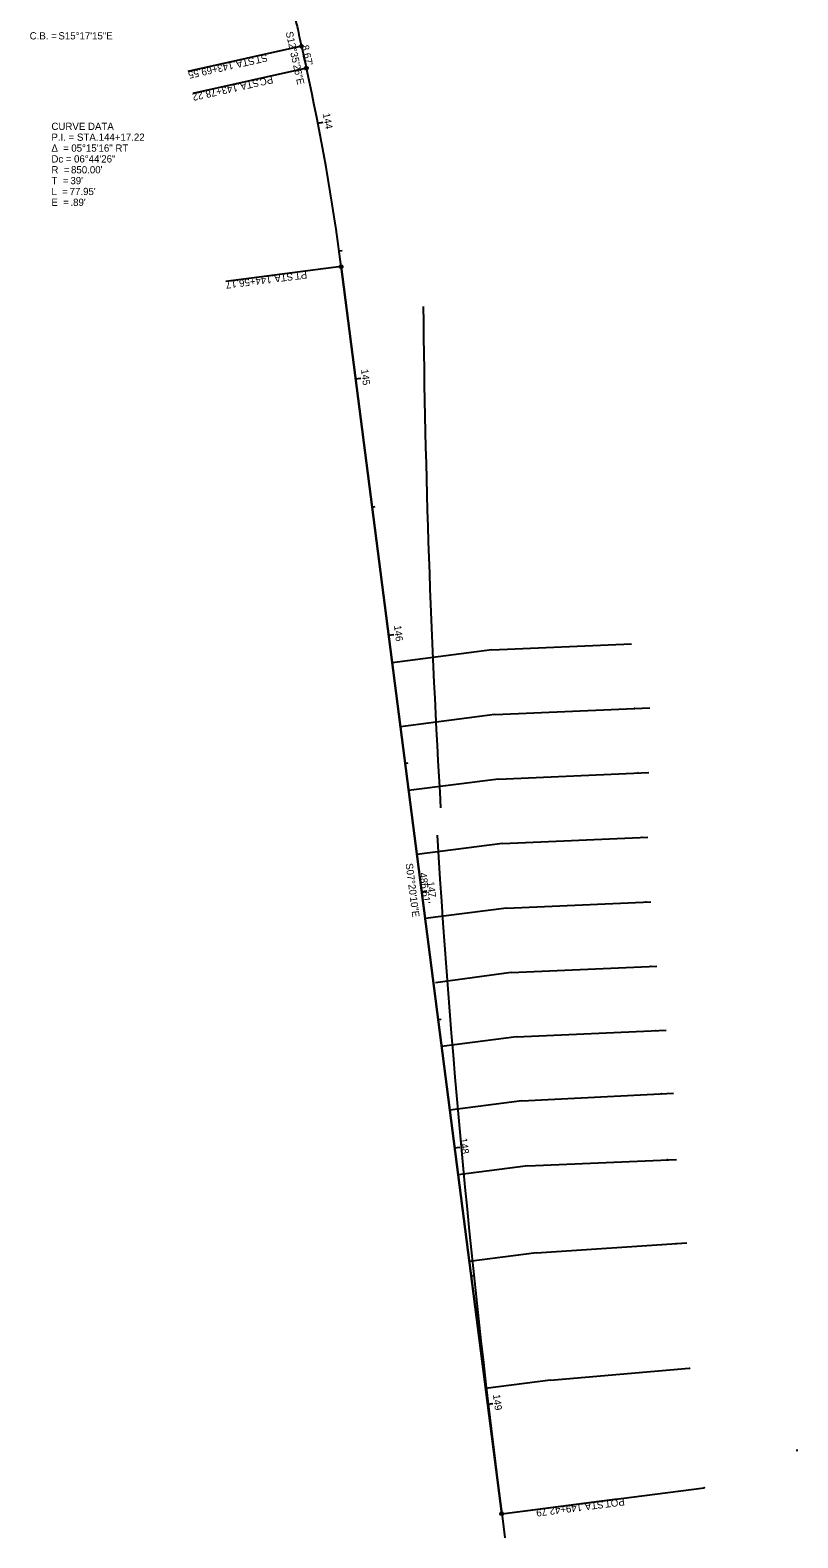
# Model space of a CAD drawing. Extents: x 213554 to 214462, y 551784 to 552881.
# Drawn here: x 214165 to 214462, y 551784 to 552367 of the extents above; entities that cross this region are included whole.
import ezdxf

# ---------------------------------------------------------------- set-up
doc = ezdxf.new("R2010")
doc.units = 0
for name, color, linetype in [('DR_P_Drainage_Area', 7, 'Continuous'), ('DV_X_Section_VMS_Line', 7, 'Continuous'), ('PF_X_Ground_Line', 7, 'Continuous'), ('RW_X_CL', 7, 'Continuous'), ('RW_X_CL_100_Bearings', 7, 'Continuous'), ('RW_X_CL_100_Cardinal_Points', 7, 'Continuous'), ('RW_X_CL_100_Curve_Data', 7, 'Continuous'), ('RW_X_CL_100_Distances', 7, 'Continuous'), ('RW_X_CL_100_Stations', 7, 'Continuous'), ('SC_Scratch2', 7, 'Continuous')]:
    doc.layers.add(name, color=color, linetype=linetype)

msp = doc.modelspace()

# ---------------------------------------------------------------- linework, layer by layer
at = {"layer": 'DR_P_Drainage_Area'}
for p, q in [((214343.92, 552127.42), (214305.3, 552122.44)), ((214343.92, 552127.42), (214397.86, 552129.8)), ((214345.1, 552102.44), (214404.96, 552105.09)), ((214345.08, 552102.46), (214308.48, 552097.74)), ((214346.44, 552077.48), (214404.58, 552080.05)), ((214346.44, 552077.48), (214311.66, 552073)), ((214347.93, 552052.53), (214314.84, 552048.27)), ((214347.93, 552052.53), (214404.21, 552055.04)), ((214349.59, 552027.54), (214318.04, 552023.47)), ((214349.59, 552027.54), (214405.43, 552029.94)), ((214351.4, 552002.62), (214407.67, 552005.09)), ((214351.4, 552002.62), (214322.05, 551998.58)), ((214353.37, 551977.69), (214324.41, 551973.96)), ((214353.37, 551977.69), (214411.31, 551980.25)), ((214355.48, 551952.93), (214327.58, 551949.34)), ((214355.48, 551952.93), (214414.13, 551955.9)), ((214357.79, 551927.81), (214415.36, 551930.3)), ((214357.79, 551927.81), (214330.8, 551924.34)), ((214361.14, 551894.08), (214335.13, 551890.73)), ((214361.14, 551894.08), (214419.37, 551897.94)), ((214366.54, 551844.9), (214420.29, 551849.48)), ((214366.54, 551844.9), (214341.44, 551841.67)), ((214347.69, 551793.16), (214426.04, 551803.25))]:
    msp.add_line(p, q, dxfattribs=at)
at = {"layer": 'DV_X_Section_VMS_Line'}
for centre in [(214305.05, 552124.36), (214399.05, 552104.83), (214400.39, 552079.86), (214401.89, 552054.94), (214403.56, 552029.86), (214405.38, 552004.99), (214407.36, 551980.07), (214409.45, 551955.67), (214411.81, 551930.15), (214415.05, 551897.65), (214420.37, 551849.48), (214426.04, 551803.25)]:
    msp.add_circle(centre, 0.05, dxfattribs=at)
at = {"layer": 'PF_X_Ground_Line'}
for radius, start, end in [(3983.53, 180.60071, 183.39287), (3985.53, 183.54325, 187.4713)]:
    msp.add_arc((218300.59, 552302.07), radius, start, end, dxfattribs=at)
at = {"layer": 'RW_X_CL'}
for p, q in [((214270.17, 552361.06), (214272.06, 552352.59)), ((214271.01, 552357.3), (214272.06, 552352.59)), ((214347.69, 551793.16), (214285.55, 552275.79)), ((214285.55, 552275.79), (214347.69, 551793.16))]:
    msp.add_line(p, q, dxfattribs=at)
msp.add_arc((213442.51, 552167.25), 850, 7.3361, 12.59051, dxfattribs=at)
msp.add_arc((213442.51, 552167.25), 850, 7.3361, 12.59051, dxfattribs=at)
msp.add_open_spline([(214233.71, 552494.45), (214234.73, 552491.76), (214236.72, 552486.34), (214240.51, 552475.45), (214244.95, 552461.73), (214249.83, 552445.13), (214254.34, 552428.43), (214258.56, 552411.65), (214262.55, 552394.81), (214265.76, 552380.75), (214268.28, 552369.5), (214269.54, 552363.87), (214270.17, 552361.06)], degree=3, dxfattribs=at)
at = {"layer": 'RW_X_CL_100_Cardinal_Points'}
for p, q in [((214270.17, 552361.06), (214226.25, 552351.25)), ((214272.07, 552352.54), (214228.15, 552342.73)), ((214285.55, 552275.79), (214240.92, 552270.04)), ((214347.69, 551793.16), (214392.32, 551798.91))]:
    msp.add_line(p, q, dxfattribs=at)
for centre in [(214270.17, 552361.06), (214272.07, 552352.54), (214285.55, 552275.79), (214347.69, 551793.16)]:
    msp.add_circle(centre, 0.6, dxfattribs=at)
at = {"layer": 'RW_X_CL_100_Distances'}
for p, q in [((214276.55, 552331.23), (214278.51, 552331.61)), ((214284.74, 552281.91), (214285.93, 552282.07)), ((214291.15, 552232.32), (214293.13, 552232.58)), ((214297.53, 552182.73), (214298.72, 552182.88)), ((214303.92, 552133.14), (214305.9, 552133.4)), ((214310.3, 552083.55), (214311.49, 552083.7)), ((214316.69, 552033.96), (214318.67, 552034.21)), ((214323.07, 551984.37), (214324.26, 551984.52)), ((214329.46, 551934.78), (214331.44, 551935.03)), ((214335.84, 551885.19), (214337.03, 551885.34)), ((214342.23, 551835.6), (214344.21, 551835.85))]:
    msp.add_line(p, q, dxfattribs=at)
at = {"layer": 'SC_Scratch2'}
msp.add_line((214461.6, 551817.74), (214462.3, 551817.74), dxfattribs=at)

# ---------------------------------------------------------------- texts
at = {"layer": 'RW_X_CL_100_Bearings'}
for s, rotation, p in [('S12°35\'26"E', 282.59051, (214264.05, 552366.45)), ('S07°20\'10"E', 277.3361, (214310.46, 552044.71))]:
    msp.add_text(s, height=2.8, rotation=rotation, dxfattribs=at).set_placement(p)
at = {"layer": 'RW_X_CL_100_Cardinal_Points'}
for s, rotation, p in [('143+69.55', 192.59051, (214243.48, 552355.05)), (' STA. ', 192.59051, (214252.71, 552357.11)), ('ST', 192.59051, (214256.72, 552358.01)), (' STA. ', 192.59051, (214254.36, 552348.54)), ('PC', 192.59051, (214258.83, 552349.54)), ('143+78.22', 192.59051, (214245.13, 552346.48)), (' STA. ', 187.3361, (214267.77, 552273.46)), ('PT', 187.3361, (214272.15, 552274.02)), ('144+56.17', 187.3361, (214258.39, 552272.25)), ('149+42.79', 187.3361, (214378.56, 551797.09)), (' STA. ', 187.3361, (214387.93, 551798.3)), ('POT', 187.3361, (214395.08, 551799.22))]:
    msp.add_text(s, height=2.8, rotation=rotation, dxfattribs=at).set_placement(p)
at = {"layer": 'RW_X_CL_100_Curve_Data'}
for s, p in [('C.B. = ', (214164.97, 552363.69)), ('S15°17\'15"E', (214176.09, 552363.69)), ('CURVE DATA', (214173.4, 552328.66)), ('P.I. = STA. ', (214173.4, 552324.46)), ('144+17.22', (214191.67, 552324.46)), ('Δ  = ', (214173.4, 552320.26)), ('05°15\'16" RT', (214181.08, 552320.26)), ('Dc = ', (214173.4, 552316.06)), ('R  = ', (214173.4, 552311.86)), ("850.00'", (214180.98, 552311.86)), ('06°44\'26"', (214182.14, 552316.06)), ('T  = ', (214173.4, 552307.66)), ("39'", (214180.74, 552307.66)), ('L  = ', (214173.4, 552303.46)), ('E  = ', (214173.4, 552299.26)), ("77.95'", (214180.44, 552303.46)), (".89'", (214180.74, 552299.26))]:
    msp.add_text(s, height=2.8, dxfattribs=at).set_placement(p)
at = {"layer": 'RW_X_CL_100_Distances'}
for s, rotation, p in [('144', 281.12251, (214278.37, 552334.92)), ('145', 277.3361, (214293.21, 552235.92)), ('146', 277.3361, (214305.97, 552136.79)), ('147', 277.3361, (214318.73, 552037.67)), ('148', 277.3361, (214331.51, 551938.4)), ('149', 277.3361, (214344.28, 551839.21))]:
    msp.add_text(s, height=2.8, rotation=rotation, dxfattribs=at).set_placement(p)
at = {"layer": 'RW_X_CL_100_Stations'}
for s, rotation, p in [("8.67'", 282.59051, (214270.19, 552361.17)), ("486.61'", 277.3361, (214315.81, 552041.1))]:
    msp.add_text(s, height=2.8, rotation=rotation, dxfattribs=at).set_placement(p)

doc.saveas('drawing.dxf')
